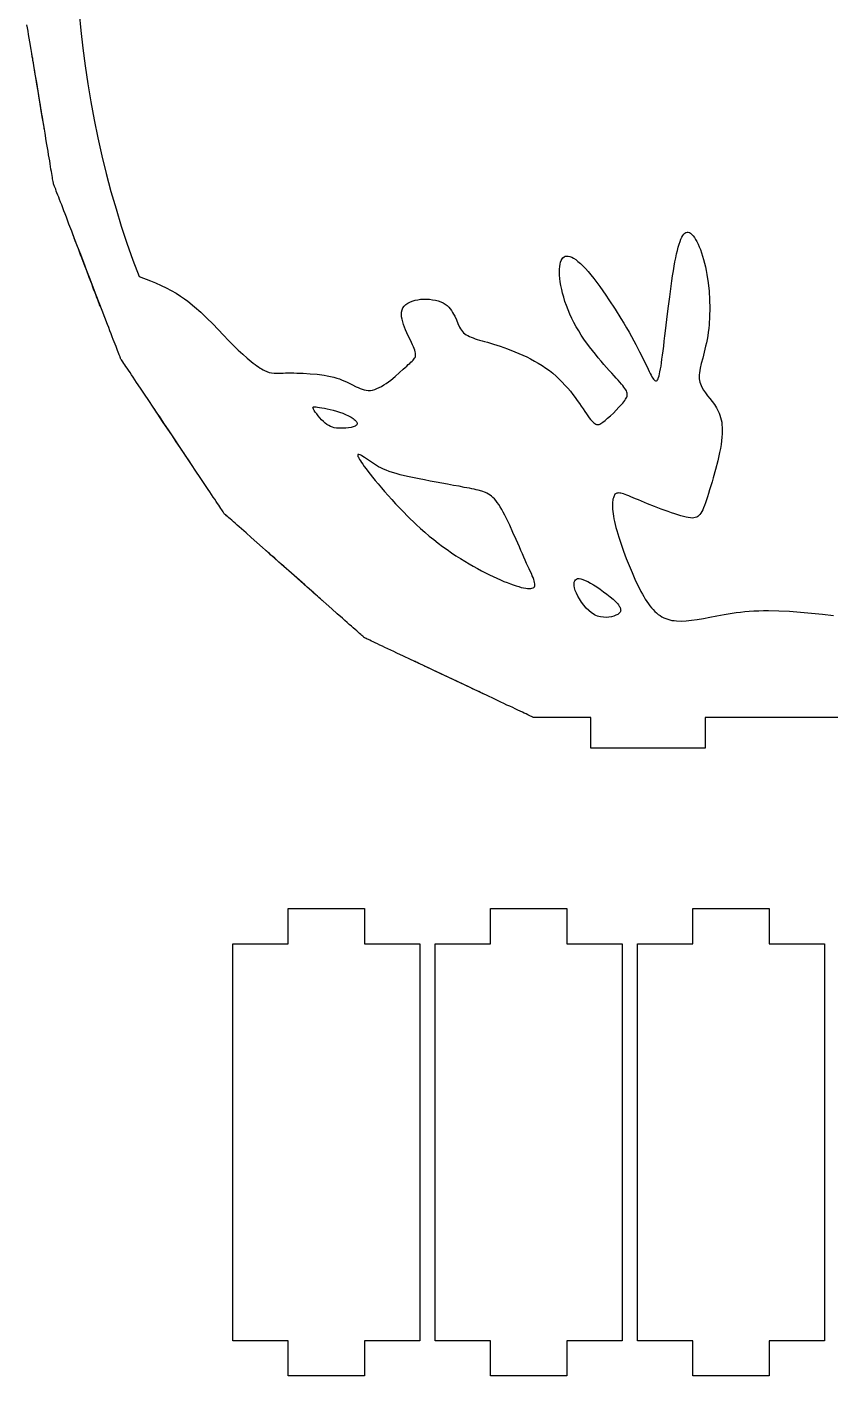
# Model space of a CAD drawing. Header units: millimetres. Extents: x -28 to 873, y 271 to 512.
# Drawn here: x 448.8 to 517.4, y 276 to 390.8 of the extents above; entities that cross this region are included whole.
import ezdxf

# ---------------------------------------------------------------- set-up
doc = ezdxf.new("R2010")
doc.units = ezdxf.units.MM
doc.header["$MEASUREMENT"] = 0
doc.layers.get('0').update_dxf_attribs({"linetype": 'CONTINUOUS', "true_color": 0xffffff})

msp = doc.modelspace()

# ---------------------------------------------------------------- linework, layer by layer
at = {"color": 7, "linetype": 'Continuous', "true_color": 0xffffff}
for points in [[(453.27, 392.02), (453.4, 390.54), (453.57, 389.04), (453.77, 387.53), (454, 386), (454.26, 384.47), (454.54, 382.94), (454.86, 381.4), (455.21, 379.87), (455.58, 378.35), (455.98, 376.84), (456.41, 375.34), (456.86, 373.87), (457.34, 372.42), (457.85, 370.99), (458.38, 369.6), (459.33, 369.23), (459.78, 369.04), (460.24, 368.83), (460.67, 368.62), (461.1, 368.4), (461.52, 368.16), (461.91, 367.91), (462.23, 367.7), (462.53, 367.48), (463.1, 367.02), (463.64, 366.55), (464.15, 366.05), (464.64, 365.56), (465.1, 365.07), (465.55, 364.6), (465.98, 364.15), (466.4, 363.72), (466.81, 363.33), (467.2, 362.97), (467.57, 362.64), (467.92, 362.36), (468.09, 362.22), (468.25, 362.1), (468.4, 361.99), (468.54, 361.89), (468.68, 361.8), (468.81, 361.72), (468.93, 361.65), (469.04, 361.59), (469.25, 361.5), (469.45, 361.43), (469.66, 361.39), (469.88, 361.37), (470.01, 361.37), (470.15, 361.37), (470.3, 361.37), (470.46, 361.37), (470.64, 361.37), (470.84, 361.38), (471.06, 361.38), (471.29, 361.38), (471.54, 361.38), (471.8, 361.37), (472.07, 361.37), (472.35, 361.36), (472.94, 361.32), (473.53, 361.27), (474.12, 361.19), (474.4, 361.14), (474.68, 361.09), (474.95, 361.02), (475.2, 360.95), (475.45, 360.87), (475.68, 360.78), (475.9, 360.69), (476.1, 360.59), (476.5, 360.39), (476.86, 360.21), (477.04, 360.13), (477.21, 360.06), (477.38, 360), (477.55, 359.95), (477.72, 359.92), (477.89, 359.9), (478.07, 359.9), (478.25, 359.93), (478.44, 359.98), (478.63, 360.05), (478.82, 360.13), (479.02, 360.24), (479.21, 360.36), (479.41, 360.49), (479.61, 360.63), (479.8, 360.78), (480.18, 361.09), (480.54, 361.41), (480.87, 361.71), (481.03, 361.85), (481.17, 361.97), (481.3, 362.09), (481.42, 362.2), (481.52, 362.29), (481.62, 362.38), (481.7, 362.47), (481.77, 362.55), (481.82, 362.63), (481.87, 362.71), (481.9, 362.79), (481.92, 362.88), (481.92, 362.98), (481.91, 363.08), (481.89, 363.19), (481.86, 363.31), (481.81, 363.45), (481.74, 363.6), (481.66, 363.77), (481.58, 363.96), (481.48, 364.16), (481.38, 364.37), (481.17, 364.81), (481.07, 365.04), (480.97, 365.27), (480.89, 365.5), (480.82, 365.73), (480.77, 365.95), (480.73, 366.17), (480.72, 366.38), (480.73, 366.57), (480.77, 366.76), (480.84, 366.93), (480.95, 367.08), (481.09, 367.21), (481.25, 367.32), (481.43, 367.42), (481.64, 367.5), (481.87, 367.57), (482.1, 367.62), (482.35, 367.65), (482.6, 367.66), (482.86, 367.66), (483.11, 367.65), (483.36, 367.62), (483.61, 367.57), (483.84, 367.51), (484.06, 367.43), (484.26, 367.34), (484.44, 367.23), (484.6, 367.11), (484.74, 366.98), (484.86, 366.84), (484.98, 366.7), (485.07, 366.54), (485.16, 366.38), (485.25, 366.22), (485.39, 365.9), (485.52, 365.58), (485.66, 365.29), (485.74, 365.15), (485.82, 365.03), (485.91, 364.92), (486.01, 364.81), (486.12, 364.72), (486.24, 364.64), (486.37, 364.56), (486.5, 364.49), (486.65, 364.43), (486.82, 364.36), (486.99, 364.3), (487.17, 364.24), (487.37, 364.18), (487.58, 364.12), (487.8, 364.06), (488.04, 363.99), (488.29, 363.91), (488.55, 363.83), (488.83, 363.75), (489.12, 363.65), (489.43, 363.55), (489.74, 363.43), (490.38, 363.18), (491.05, 362.9), (491.38, 362.74), (491.71, 362.57), (492.04, 362.39), (492.37, 362.21), (492.69, 362.01), (493, 361.8), (493.31, 361.58), (493.6, 361.35), (493.88, 361.11), (494.15, 360.86), (494.4, 360.61), (494.64, 360.35), (494.88, 360.08), (495.1, 359.82), (495.31, 359.56), (495.5, 359.29), (495.69, 359.04), (495.87, 358.79), (496.03, 358.56), (496.19, 358.33), (496.33, 358.11), (496.47, 357.91), (496.59, 357.73), (496.71, 357.57), (496.82, 357.43), (496.92, 357.31), (497.01, 357.21), (497.1, 357.13), (497.18, 357.07), (497.26, 357.03), (497.33, 357), (497.41, 356.99), (497.48, 356.99), (497.55, 357), (497.62, 357.03), (497.7, 357.07), (497.78, 357.13), (497.87, 357.19), (498.06, 357.34), (498.27, 357.53), (498.51, 357.74), (498.76, 357.97), (499.01, 358.21), (499.24, 358.46), (499.46, 358.7), (499.56, 358.81), (499.65, 358.93), (499.73, 359.03), (499.8, 359.14), (499.86, 359.23), (499.9, 359.32), (499.93, 359.41), (499.95, 359.5), (499.95, 359.58), (499.94, 359.67), (499.91, 359.76), (499.87, 359.85), (499.82, 359.95), (499.75, 360.06), (499.66, 360.17), (499.56, 360.3), (499.45, 360.44), (499.31, 360.59), (499.16, 360.76), (499, 360.94), (498.82, 361.14), (498.62, 361.36), (498.41, 361.59), (498.19, 361.84), (497.95, 362.1), (497.72, 362.38), (497.48, 362.67), (497.23, 362.97), (496.98, 363.28), (496.74, 363.6), (496.26, 364.27), (496.03, 364.61), (495.81, 364.96), (495.6, 365.32), (495.4, 365.67), (495.22, 366.03), (495.05, 366.4), (494.9, 366.76), (494.76, 367.12), (494.64, 367.47), (494.53, 367.82), (494.44, 368.17), (494.36, 368.5), (494.29, 368.82), (494.24, 369.13), (494.2, 369.43), (494.18, 369.71), (494.17, 369.97), (494.17, 370.21), (494.19, 370.44), (494.22, 370.64), (494.26, 370.81), (494.32, 370.96), (494.39, 371.09), (494.47, 371.19), (494.56, 371.26), (494.67, 371.31), (494.79, 371.33), (494.92, 371.32), (495.06, 371.29), (495.22, 371.23), (495.38, 371.14), (495.56, 371.03), (495.75, 370.88), (495.95, 370.71), (496.16, 370.51), (496.38, 370.28), (496.61, 370.02), (496.85, 369.73), (497.1, 369.42), (497.35, 369.09), (497.61, 368.74), (497.87, 368.37), (498.13, 367.99), (498.39, 367.61), (498.91, 366.81), (499.41, 366.01), (499.65, 365.61), (499.88, 365.22), (500.1, 364.85), (500.31, 364.48), (500.5, 364.13), (500.68, 363.79), (500.85, 363.47), (501, 363.17), (501.15, 362.88), (501.28, 362.6), (501.41, 362.35), (501.52, 362.11), (501.63, 361.89), (501.73, 361.69), (501.82, 361.51), (501.9, 361.34), (501.98, 361.19), (502.05, 361.06), (502.12, 360.95), (502.18, 360.86), (502.24, 360.79), (502.29, 360.74), (502.35, 360.71), (502.39, 360.7), (502.44, 360.71), (502.49, 360.74), (502.53, 360.81), (502.57, 360.89), (502.61, 361), (502.65, 361.14), (502.69, 361.3), (502.73, 361.49), (502.77, 361.72), (502.82, 361.97), (502.86, 362.25), (502.9, 362.56), (502.95, 362.9), (503, 363.27), (503.05, 363.67), (503.1, 364.09), (503.15, 364.53), (503.2, 364.98), (503.26, 365.45), (503.32, 365.92), (503.44, 366.88), (503.56, 367.85), (503.62, 368.32), (503.68, 368.78), (503.75, 369.23), (503.81, 369.66), (503.88, 370.07), (503.94, 370.46), (504.01, 370.83), (504.08, 371.18), (504.14, 371.51), (504.22, 371.81), (504.29, 372.08), (504.36, 372.34), (504.44, 372.56), (504.51, 372.76), (504.59, 372.94), (504.68, 373.08), (504.76, 373.2), (504.85, 373.29), (504.94, 373.34), (505.04, 373.37), (505.14, 373.37), (505.24, 373.33), (505.34, 373.27), (505.45, 373.18), (505.55, 373.06), (505.66, 372.92), (505.77, 372.75), (505.87, 372.56), (505.98, 372.35), (506.08, 372.12), (506.18, 371.88), (506.27, 371.61), (506.36, 371.33), (506.45, 371.04), (506.53, 370.73), (506.6, 370.42), (506.67, 370.09), (506.73, 369.75), (506.83, 369.06), (506.91, 368.34), (506.95, 367.62), (506.97, 366.9), (506.96, 366.19), (506.91, 365.5), (506.88, 365.17), (506.84, 364.85), (506.8, 364.54), (506.74, 364.23), (506.69, 363.94), (506.62, 363.67), (506.56, 363.4), (506.5, 363.14), (506.43, 362.89), (506.37, 362.65), (506.25, 362.2), (506.16, 361.78), (506.12, 361.59), (506.09, 361.4), (506.08, 361.22), (506.07, 361.05), (506.08, 360.89), (506.1, 360.74), (506.14, 360.59), (506.18, 360.45), (506.29, 360.18), (506.44, 359.92), (506.6, 359.68), (506.79, 359.44), (506.98, 359.2), (507.18, 358.95), (507.37, 358.69), (507.55, 358.42), (507.7, 358.12), (507.78, 357.95), (507.84, 357.78), (507.9, 357.59), (507.95, 357.4), (507.99, 357.19), (508.01, 356.97), (508.03, 356.73), (508.04, 356.48), (508.03, 356.21), (508.01, 355.92), (507.98, 355.61), (507.94, 355.29), (507.88, 354.95), (507.81, 354.61), (507.65, 353.89), (507.47, 353.17), (507.27, 352.45), (507.17, 352.1), (507.07, 351.77), (506.96, 351.44), (506.87, 351.13), (506.77, 350.84), (506.68, 350.58), (506.6, 350.33), (506.52, 350.11), (506.45, 349.91), (506.37, 349.74), (506.3, 349.58), (506.22, 349.45), (506.14, 349.33), (506.05, 349.24), (505.96, 349.16), (505.86, 349.11), (505.74, 349.07), (505.61, 349.04), (505.47, 349.03), (505.32, 349.04), (505.14, 349.07), (504.95, 349.11), (504.73, 349.16), (504.5, 349.22), (504.25, 349.3), (503.99, 349.38), (503.71, 349.48), (503.43, 349.58), (502.84, 349.79), (502.26, 350.02), (501.68, 350.25), (501.41, 350.36), (501.15, 350.47), (500.9, 350.57), (500.66, 350.67), (500.45, 350.76), (500.25, 350.84), (500.07, 350.91), (499.91, 350.97), (499.76, 351.03), (499.63, 351.08), (499.5, 351.11), (499.39, 351.14), (499.3, 351.16), (499.21, 351.17), (499.13, 351.16), (499.06, 351.15), (499, 351.13), (498.95, 351.09), (498.9, 351.05), (498.86, 350.99), (498.82, 350.92), (498.79, 350.84), (498.76, 350.75), (498.73, 350.65), (498.71, 350.53), (498.7, 350.41), (498.69, 350.27), (498.69, 350.12), (498.69, 349.96), (498.7, 349.78), (498.72, 349.6), (498.74, 349.4), (498.78, 349.19), (498.81, 348.97), (498.86, 348.73), (498.92, 348.49), (498.98, 348.23), (499.06, 347.96), (499.23, 347.4), (499.42, 346.81), (499.63, 346.2), (499.86, 345.59), (500.11, 344.98), (500.35, 344.39), (500.6, 343.82), (500.86, 343.29), (500.98, 343.03), (501.1, 342.79), (501.23, 342.56), (501.36, 342.34), (501.48, 342.12), (501.61, 341.92), (501.75, 341.73), (501.88, 341.55), (502.01, 341.38), (502.15, 341.23), (502.29, 341.08), (502.44, 340.95), (502.59, 340.83), (502.74, 340.72), (502.9, 340.62), (503.06, 340.54), (503.22, 340.47), (503.4, 340.41), (503.57, 340.36), (503.75, 340.32), (503.94, 340.3), (504.13, 340.28), (504.54, 340.26), (504.97, 340.28), (505.42, 340.33), (505.91, 340.4), (506.44, 340.49), (506.99, 340.6), (507.58, 340.71), (507.89, 340.77), (508.21, 340.82), (508.54, 340.88), (508.88, 340.93), (509.23, 340.98), (509.59, 341.02), (509.96, 341.06), (510.34, 341.1), (510.73, 341.12), (511.14, 341.14), (511.55, 341.15), (511.98, 341.16), (512.86, 341.14), (513.77, 341.1), (514.7, 341.03), (515.64, 340.94), (516.58, 340.84), (517.52, 340.73)], [(517.87, 332.05), (517.17, 332.05), (516.82, 332.05), (516.48, 332.05), (516.16, 332.05), (515.85, 332.05), (515.55, 332.05), (515.28, 332.05), (515.03, 332.05), (514.8, 332.05), (514.6, 332.05), (514.43, 332.05), (514.29, 332.05), (514.19, 332.05), (514.15, 332.05), (514.12, 332.05), (514.11, 332.05), (514.1, 332.05), (514.1, 332.05), (514.08, 332.05), (514.06, 332.05), (514.02, 332.05), (513.92, 332.05), (513.78, 332.05), (513.61, 332.05), (513.41, 332.05), (513.18, 332.05), (512.93, 332.05), (512.65, 332.05), (512.36, 332.05), (512.05, 332.05), (511.72, 332.05), (511.39, 332.05), (511.04, 332.05), (510.34, 332.05), (509.64, 332.05), (509.29, 332.05), (508.96, 332.05), (508.63, 332.05), (508.32, 332.05), (508.03, 332.05), (507.75, 332.05), (507.5, 332.05), (507.27, 332.05), (507.07, 332.05), (506.9, 332.05), (506.76, 332.05), (506.66, 332.05), (506.63, 332.05), (506.6, 332.05), (506.58, 332.05), (506.58, 332.05), (506.58, 332.04), (506.58, 332.02), (506.58, 331.99), (506.58, 331.94), (506.58, 331.88), (506.58, 331.81), (506.58, 331.65), (506.58, 331.45), (506.58, 331.23), (506.58, 331), (506.58, 330.75), (506.58, 330.51), (506.58, 330.28), (506.58, 330.06), (506.58, 329.86), (506.58, 329.69), (506.58, 329.62), (506.58, 329.57), (506.58, 329.52), (506.58, 329.48), (506.58, 329.46), (506.58, 329.45), (506.57, 329.45), (506.55, 329.45), (506.52, 329.45), (506.47, 329.45), (506.41, 329.45), (506.34, 329.45), (506.25, 329.45), (506.16, 329.45), (506.05, 329.45), (505.94, 329.45), (505.81, 329.45), (505.68, 329.45), (505.38, 329.45), (505.05, 329.45), (504.7, 329.45), (504.31, 329.45), (503.91, 329.45), (503.49, 329.45), (503.06, 329.45), (502.61, 329.45), (501.7, 329.45), (500.79, 329.45), (500.35, 329.45), (499.91, 329.45), (499.49, 329.45), (499.09, 329.45), (498.71, 329.45), (498.35, 329.45), (498.02, 329.45), (497.73, 329.45), (497.59, 329.45), (497.47, 329.45), (497.35, 329.45), (497.25, 329.45), (497.15, 329.45), (497.07, 329.45), (497, 329.45), (496.94, 329.45), (496.89, 329.45), (496.85, 329.45), (496.83, 329.45), (496.83, 329.45), (496.83, 329.46), (496.83, 329.48), (496.83, 329.52), (496.83, 329.57), (496.83, 329.62), (496.83, 329.69), (496.83, 329.86), (496.83, 330.06), (496.83, 330.28), (496.83, 330.51), (496.83, 330.75), (496.83, 331), (496.83, 331.23), (496.83, 331.45), (496.83, 331.65), (496.83, 331.81), (496.83, 331.88), (496.83, 331.94), (496.83, 331.99), (496.83, 332.02), (496.83, 332.04), (496.83, 332.05), (496.81, 332.05), (496.77, 332.05), (496.71, 332.05), (496.62, 332.05), (496.51, 332.05), (496.38, 332.05), (496.23, 332.05), (496.06, 332.05), (495.89, 332.05), (495.7, 332.05), (495.49, 332.05), (495.28, 332.05), (494.84, 332.05), (494.39, 332.05), (493.93, 332.05), (493.49, 332.05), (493.28, 332.05), (493.08, 332.05), (492.89, 332.05), (492.71, 332.05), (492.55, 332.05), (492.4, 332.05), (492.27, 332.05), (492.16, 332.05), (492.07, 332.05), (492.01, 332.05), (491.97, 332.05), (491.95, 332.05), (491.94, 332.06), (491.91, 332.07), (491.86, 332.1), (491.79, 332.13), (491.7, 332.17), (491.6, 332.22), (491.47, 332.28), (491.33, 332.35), (491.18, 332.42), (491.01, 332.5), (490.82, 332.59), (490.62, 332.68), (490.41, 332.78), (490.19, 332.89), (489.95, 333), (489.7, 333.11), (489.44, 333.24), (489.17, 333.36), (488.61, 333.63), (488.02, 333.91), (487.4, 334.2), (486.75, 334.51), (486.09, 334.82), (485.42, 335.13), (484.75, 335.45), (484.08, 335.77), (483.41, 336.08), (482.75, 336.39), (482.1, 336.7), (481.48, 336.99), (480.89, 337.27), (480.32, 337.54), (480.06, 337.66), (479.8, 337.78), (479.55, 337.9), (479.31, 338.01), (479.09, 338.12), (478.88, 338.22), (478.68, 338.31), (478.49, 338.4), (478.32, 338.48), (478.17, 338.55), (478.03, 338.62), (477.9, 338.68), (477.79, 338.73), (477.71, 338.77), (477.64, 338.8), (477.59, 338.82), (477.55, 338.84), (477.54, 338.84), (477.54, 338.86), (477.52, 338.88), (477.47, 338.92), (477.42, 338.97), (477.34, 339.03), (477.26, 339.11), (477.15, 339.2), (477.04, 339.3), (476.91, 339.42), (476.77, 339.54), (476.61, 339.68), (476.45, 339.82), (476.27, 339.98), (476.09, 340.14), (475.89, 340.32), (475.69, 340.5), (475.25, 340.88), (474.78, 341.3), (474.29, 341.73), (473.78, 342.19), (473.24, 342.66), (472.7, 343.14), (471.59, 344.13), (470.48, 345.11), (469.93, 345.59), (469.4, 346.07), (468.88, 346.52), (468.39, 346.96), (467.92, 347.37), (467.49, 347.76), (467.28, 347.94), (467.09, 348.11), (466.9, 348.28), (466.73, 348.43), (466.56, 348.58), (466.41, 348.71), (466.27, 348.84), (466.14, 348.95), (466.02, 349.05), (465.92, 349.14), (465.83, 349.22), (465.76, 349.29), (465.7, 349.34), (465.66, 349.37), (465.63, 349.4), (465.62, 349.4), (465.62, 349.41), (465.6, 349.44), (465.57, 349.49), (465.53, 349.55), (465.47, 349.63), (465.41, 349.73), (465.33, 349.85), (465.25, 349.97), (465.15, 350.12), (465.05, 350.27), (464.93, 350.44), (464.81, 350.63), (464.68, 350.82), (464.54, 351.03), (464.4, 351.25), (464.25, 351.47), (463.92, 351.96), (463.58, 352.48), (463.21, 353.02), (462.83, 353.6), (462.43, 354.19), (462.03, 354.79), (461.21, 356.03), (460.38, 357.26), (459.98, 357.87), (459.58, 358.46), (459.2, 359.03), (458.83, 359.57), (458.49, 360.09), (458.16, 360.58), (458.01, 360.8), (457.86, 361.02), (457.73, 361.23), (457.6, 361.42), (457.47, 361.61), (457.36, 361.78), (457.25, 361.93), (457.16, 362.07), (457.07, 362.2), (457, 362.32), (456.93, 362.41), (456.88, 362.49), (456.83, 362.56), (456.8, 362.6), (456.78, 362.63), (456.78, 362.64), (456.78, 362.66), (456.77, 362.69), (456.75, 362.74), (456.72, 362.82), (456.68, 362.91), (456.64, 363.02), (456.59, 363.14), (456.54, 363.29), (456.48, 363.45), (456.41, 363.62), (456.34, 363.82), (456.26, 364.02), (456.17, 364.24), (456.08, 364.47), (455.99, 364.72), (455.89, 364.97), (455.79, 365.24), (455.68, 365.51), (455.46, 366.1), (455.22, 366.71), (454.98, 367.35), (454.72, 368.01), (454.46, 368.69), (454.2, 369.38), (453.93, 370.08), (453.66, 370.78), (453.4, 371.47), (453.14, 372.15), (452.88, 372.81), (452.64, 373.45), (452.4, 374.06), (452.18, 374.64), (452.07, 374.92), (451.97, 375.19), (451.87, 375.44), (451.78, 375.69), (451.69, 375.92), (451.6, 376.14), (451.53, 376.34), (451.45, 376.53), (451.38, 376.71), (451.32, 376.87), (451.27, 377.02), (451.22, 377.14), (451.18, 377.25), (451.14, 377.34), (451.11, 377.41), (451.09, 377.47), (451.08, 377.5), (451.08, 377.51), (451.07, 377.52), (451.07, 377.56), (451.06, 377.61), (451.05, 377.69), (451.03, 377.78), (451.01, 377.9), (450.99, 378.03), (450.96, 378.19), (450.94, 378.36), (450.9, 378.54), (450.87, 378.74), (450.84, 378.96), (450.8, 379.19), (450.76, 379.44), (450.71, 379.69), (450.67, 379.96), (450.62, 380.25), (450.57, 380.54), (450.52, 380.84), (450.47, 381.15), (450.36, 381.8), (450.25, 382.48), (450.13, 383.18), (450.01, 383.9), (449.89, 384.63), (449.77, 385.36), (449.65, 386.1), (449.52, 386.83), (449.4, 387.55), (449.29, 388.25), (449.18, 388.92), (449.07, 389.57), (449.02, 389.89), (448.96, 390.19), (448.92, 390.48), (448.87, 390.76), (448.82, 391.03)], [(450.3, 382.16), (450.3, 382.18), (450.29, 382.23), (450.28, 382.32), (450.26, 382.44), (450.23, 382.58), (450.2, 382.75), (450.17, 382.95), (450.14, 383.16), (450.1, 383.4), (450.06, 383.65), (450.01, 383.91), (449.97, 384.19), (449.87, 384.77), (449.77, 385.37), (449.67, 385.96), (449.57, 386.54), (449.53, 386.82), (449.48, 387.09), (449.44, 387.34), (449.4, 387.57), (449.37, 387.79), (449.33, 387.98), (449.31, 388.15), (449.28, 388.3), (449.26, 388.41), (449.25, 388.5), (449.24, 388.55), (449.24, 388.57)], [(455.07, 367.03), (455.06, 367.05), (455.04, 367.1), (455.01, 367.18), (454.97, 367.3), (454.92, 367.43), (454.86, 367.6), (454.78, 367.78), (454.71, 367.98), (454.62, 368.21), (454.53, 368.44), (454.44, 368.69), (454.34, 368.96), (454.13, 369.5), (453.91, 370.07), (453.7, 370.64), (453.49, 371.19), (453.39, 371.45), (453.29, 371.7), (453.2, 371.94), (453.12, 372.16), (453.04, 372.36), (452.97, 372.55), (452.91, 372.71), (452.85, 372.85), (452.81, 372.96), (452.78, 373.04), (452.76, 373.09), (452.76, 373.11)], [(463.01, 353.32), (463, 353.34), (462.97, 353.38), (462.92, 353.46), (462.85, 353.56), (462.77, 353.68), (462.68, 353.82), (462.57, 353.99), (462.45, 354.17), (462.31, 354.37), (462.17, 354.58), (462.02, 354.8), (461.87, 355.03), (461.54, 355.52), (461.21, 356.03), (460.87, 356.53), (460.54, 357.02), (460.39, 357.25), (460.24, 357.48), (460.1, 357.69), (459.96, 357.88), (459.84, 358.07), (459.73, 358.23), (459.64, 358.37), (459.55, 358.5), (459.49, 358.6), (459.44, 358.67), (459.41, 358.71), (459.4, 358.73)], [(473.74, 358.44), (473.93, 358.41), (474.15, 358.37), (474.39, 358.32), (474.64, 358.27), (474.9, 358.21), (475.17, 358.14), (475.44, 358.05), (475.71, 357.96), (475.96, 357.85), (476.2, 357.74), (476.42, 357.61), (476.61, 357.49), (476.69, 357.42), (476.76, 357.36), (476.82, 357.3), (476.87, 357.24), (476.91, 357.18), (476.93, 357.13), (476.94, 357.08), (476.93, 357.03), (476.91, 356.98), (476.88, 356.94), (476.83, 356.9), (476.76, 356.86), (476.69, 356.83), (476.61, 356.8), (476.42, 356.75), (476.22, 356.71), (475.99, 356.68), (475.77, 356.67), (475.55, 356.67), (475.35, 356.67), (475.17, 356.69), (474.99, 356.72), (474.83, 356.76), (474.67, 356.82), (474.52, 356.9), (474.37, 357), (474.22, 357.11), (474.07, 357.25), (473.91, 357.4), (473.76, 357.57), (473.62, 357.73), (473.5, 357.9), (473.38, 358.05), (473.29, 358.19), (473.23, 358.3), (473.19, 358.39), (473.18, 358.45), (473.2, 358.49), (473.25, 358.51), (473.33, 358.51), (473.44, 358.5), (473.57, 358.47), (473.74, 358.44), (473.74, 358.44), (473.74, 358.44)], [(477.86, 353.01), (478.05, 352.77), (478.26, 352.51), (478.49, 352.22), (478.74, 351.93), (479.01, 351.61), (479.28, 351.28), (479.58, 350.95), (479.89, 350.61), (480.21, 350.25), (480.54, 349.9), (480.88, 349.55), (481.23, 349.19), (481.96, 348.49), (482.33, 348.15), (482.7, 347.82), (483.08, 347.5), (483.46, 347.2), (483.84, 346.9), (484.22, 346.61), (484.6, 346.34), (484.98, 346.08), (485.36, 345.82), (485.73, 345.58), (486.1, 345.35), (486.47, 345.13), (486.83, 344.92), (487.19, 344.73), (487.54, 344.54), (487.88, 344.36), (488.21, 344.2), (488.53, 344.04), (488.85, 343.9), (489.15, 343.76), (489.44, 343.64), (489.72, 343.53), (489.99, 343.42), (490.24, 343.33), (490.48, 343.25), (490.71, 343.19), (490.92, 343.13), (491.12, 343.09), (491.3, 343.05), (491.46, 343.03), (491.6, 343.03), (491.73, 343.03), (491.83, 343.05), (491.92, 343.08), (491.99, 343.13), (492.04, 343.18), (492.07, 343.25), (492.08, 343.33), (492.08, 343.43), (492.06, 343.54), (492.03, 343.67), (491.98, 343.8), (491.92, 343.96), (491.86, 344.12), (491.78, 344.3), (491.69, 344.5), (491.59, 344.71), (491.49, 344.93), (491.37, 345.17), (491.26, 345.43), (491.14, 345.7), (491.01, 345.98), (490.89, 346.27), (490.76, 346.57), (490.49, 347.19), (490.21, 347.81), (489.94, 348.42), (489.8, 348.72), (489.66, 349), (489.53, 349.27), (489.39, 349.53), (489.26, 349.77), (489.13, 349.98), (489, 350.18), (488.88, 350.36), (488.76, 350.52), (488.63, 350.66), (488.51, 350.78), (488.39, 350.89), (488.26, 350.98), (488.13, 351.07), (488, 351.14), (487.86, 351.2), (487.57, 351.31), (487.25, 351.4), (487.08, 351.44), (486.9, 351.48), (486.71, 351.52), (486.5, 351.56), (486.07, 351.64), (485.62, 351.73), (485.14, 351.81), (484.65, 351.9), (484.15, 352), (483.66, 352.09), (483.17, 352.18), (482.69, 352.27), (482.23, 352.36), (481.79, 352.45), (481.38, 352.54), (480.98, 352.63), (480.61, 352.72), (480.27, 352.82), (479.95, 352.91), (479.67, 353), (479.42, 353.1), (479.18, 353.2), (478.97, 353.3), (478.77, 353.4), (478.59, 353.5), (478.24, 353.73), (477.9, 353.96), (477.74, 354.08), (477.58, 354.18), (477.44, 354.28), (477.31, 354.35), (477.2, 354.41), (477.1, 354.44), (477.04, 354.45), (477.01, 354.44), (477, 354.42), (476.99, 354.38), (477, 354.34), (477.01, 354.28), (477.05, 354.21), (477.09, 354.13), (477.15, 354.02), (477.22, 353.9), (477.31, 353.76), (477.42, 353.61), (477.55, 353.43), (477.7, 353.23), (477.86, 353.01), (477.86, 353.01), (477.86, 353.01)], [(474.02, 341.97), (474.01, 341.99), (473.97, 342.02), (473.9, 342.08), (473.81, 342.16), (473.7, 342.25), (473.57, 342.37), (473.43, 342.5), (473.26, 342.64), (473.08, 342.8), (472.89, 342.97), (472.69, 343.15), (472.48, 343.34), (472.04, 343.73), (471.59, 344.13), (471.13, 344.53), (470.7, 344.92), (470.48, 345.1), (470.28, 345.28), (470.09, 345.45), (469.92, 345.61), (469.75, 345.75), (469.6, 345.88), (469.47, 346), (469.36, 346.1), (469.27, 346.17), (469.21, 346.23), (469.17, 346.27), (469.15, 346.28)], [(497.07, 343.34), (497.35, 343.16), (497.64, 342.97), (497.93, 342.76), (498.22, 342.54), (498.5, 342.33), (498.75, 342.11), (498.86, 342.01), (498.97, 341.91), (499.06, 341.81), (499.14, 341.72), (499.21, 341.63), (499.27, 341.54), (499.31, 341.46), (499.35, 341.39), (499.37, 341.32), (499.38, 341.25), (499.39, 341.19), (499.38, 341.13), (499.36, 341.07), (499.33, 341.02), (499.25, 340.92), (499.13, 340.83), (498.98, 340.76), (498.81, 340.69), (498.61, 340.63), (498.39, 340.59), (498.15, 340.57), (497.91, 340.58), (497.66, 340.62), (497.53, 340.65), (497.4, 340.69), (497.28, 340.74), (497.15, 340.8), (497.03, 340.88), (496.9, 340.96), (496.67, 341.15), (496.45, 341.37), (496.24, 341.62), (496.05, 341.87), (495.88, 342.14), (495.73, 342.39), (495.61, 342.64), (495.52, 342.87), (495.46, 343.08), (495.42, 343.27), (495.41, 343.43), (495.43, 343.57), (495.47, 343.69), (495.53, 343.78), (495.61, 343.84), (495.72, 343.87), (495.85, 343.87), (496, 343.85), (496.17, 343.8), (496.36, 343.72), (496.58, 343.62), (496.81, 343.49), (497.07, 343.34), (497.07, 343.34), (497.07, 343.34)], [(487.69, 334.06), (487.67, 334.07), (487.62, 334.09), (487.55, 334.13), (487.44, 334.18), (487.31, 334.25), (487.15, 334.32), (486.97, 334.4), (486.77, 334.5), (486.56, 334.6), (486.33, 334.71), (486.08, 334.82), (485.83, 334.94), (485.3, 335.19), (484.75, 335.45), (484.2, 335.71), (483.67, 335.96), (483.42, 336.08), (483.18, 336.19), (482.95, 336.3), (482.73, 336.4), (482.53, 336.5), (482.35, 336.58), (482.2, 336.66), (482.06, 336.72), (481.96, 336.77), (481.88, 336.81), (481.83, 336.83), (481.81, 336.84)], [(471.07, 312.79), (471.07, 312.8), (471.07, 312.82), (471.07, 312.85), (471.07, 312.9), (471.07, 312.96), (471.07, 313.03), (471.07, 313.19), (471.07, 313.39), (471.07, 313.61), (471.07, 313.84), (471.07, 314.49), (471.07, 314.73), (471.07, 314.96), (471.07, 315.18), (471.07, 315.38), (471.07, 315.55), (471.07, 315.62), (471.07, 315.67), (471.07, 315.72), (471.07, 315.76), (471.07, 315.78), (471.07, 315.79), (471.09, 315.79), (471.14, 315.79), (471.23, 315.79), (471.35, 315.79), (471.5, 315.79), (471.67, 315.79), (471.87, 315.79), (472.09, 315.79), (472.32, 315.79), (472.58, 315.79), (472.85, 315.79), (473.13, 315.79), (473.72, 315.79), (474.32, 315.79), (474.93, 315.79), (475.51, 315.79), (475.8, 315.79), (476.06, 315.79), (476.32, 315.79), (476.56, 315.79), (476.78, 315.79), (476.97, 315.79), (477.15, 315.79), (477.29, 315.79), (477.41, 315.79), (477.5, 315.79), (477.55, 315.79), (477.57, 315.79), (477.57, 315.78), (477.57, 315.76), (477.57, 315.72), (477.57, 315.67), (477.57, 315.62), (477.57, 315.55), (477.57, 315.38), (477.57, 315.18), (477.57, 314.96), (477.57, 314.73), (477.57, 314.49), (477.57, 313.84), (477.57, 313.61), (477.57, 313.39), (477.57, 313.19), (477.57, 313.03), (477.57, 312.96), (477.57, 312.9), (477.57, 312.85), (477.57, 312.82), (477.57, 312.8), (477.57, 312.79), (477.58, 312.79), (477.63, 312.79), (477.69, 312.79), (477.77, 312.79), (477.88, 312.79), (478.01, 312.79), (478.15, 312.79), (478.31, 312.79), (478.48, 312.79), (478.67, 312.79), (478.86, 312.79), (479.06, 312.79), (479.49, 312.79), (479.93, 312.79), (480.37, 312.79), (480.79, 312.79), (481, 312.79), (481.19, 312.79), (481.38, 312.79), (481.55, 312.79), (481.71, 312.79), (481.85, 312.79), (481.98, 312.79), (482.08, 312.79), (482.17, 312.79), (482.23, 312.79), (482.27, 312.79), (482.28, 312.79), (482.28, 312.76), (482.28, 312.69), (482.28, 312.57), (482.28, 312.41), (482.28, 312.2), (482.28, 311.95), (482.28, 311.66), (482.28, 311.33), (482.28, 310.97), (482.28, 310.57), (482.28, 310.13), (482.28, 309.67), (482.28, 309.17), (482.28, 308.64), (482.28, 308.09), (482.28, 307.51), (482.28, 306.27), (482.28, 304.95), (482.28, 303.55), (482.28, 302.09), (482.28, 300.58), (482.28, 299.04), (482.28, 295.89), (482.28, 292.73), (482.28, 291.19), (482.28, 289.68), (482.28, 288.22), (482.28, 286.83), (482.28, 285.5), (482.28, 284.27), (482.28, 283.69), (482.28, 283.13), (482.28, 282.6), (482.28, 282.11), (482.28, 281.64), (482.28, 281.21), (482.28, 280.8), (482.28, 280.44), (482.28, 280.11), (482.28, 279.82), (482.28, 279.57), (482.28, 279.37), (482.28, 279.2), (482.28, 279.08), (482.28, 279.01), (482.28, 278.99), (482.27, 278.99), (482.23, 278.99), (482.17, 278.99), (482.08, 278.99), (481.98, 278.99), (481.85, 278.99), (481.71, 278.99), (481.55, 278.99), (481.38, 278.99), (481.19, 278.99), (481, 278.99), (480.79, 278.99), (480.37, 278.99), (479.93, 278.99), (479.49, 278.99), (479.06, 278.99), (478.86, 278.99), (478.67, 278.99), (478.48, 278.99), (478.31, 278.99), (478.15, 278.99), (478.01, 278.99), (477.88, 278.99), (477.77, 278.99), (477.69, 278.99), (477.63, 278.99), (477.58, 278.99), (477.57, 278.99), (477.57, 278.98), (477.57, 278.96), (477.57, 278.92), (477.57, 278.87), (477.57, 278.82), (477.57, 278.75), (477.57, 278.58), (477.57, 278.38), (477.57, 278.16), (477.57, 277.93), (477.57, 277.69), (477.57, 277.04), (477.57, 276.81), (477.57, 276.59), (477.57, 276.39), (477.57, 276.23), (477.57, 276.16), (477.57, 276.1), (477.57, 276.05), (477.57, 276.02), (477.57, 276), (477.57, 275.99), (477.55, 275.99), (477.5, 275.99), (477.41, 275.99), (477.29, 275.99), (477.15, 275.99), (476.97, 275.99), (476.78, 275.99), (476.56, 275.99), (476.32, 275.99), (476.06, 275.99), (475.8, 275.99), (475.51, 275.99), (474.93, 275.99), (474.32, 275.99), (473.72, 275.99), (473.13, 275.99), (472.85, 275.99), (472.58, 275.99), (472.32, 275.99), (472.09, 275.99), (471.87, 275.99), (471.67, 275.99), (471.5, 275.99), (471.35, 275.99), (471.23, 275.99), (471.14, 275.99), (471.09, 275.99), (471.07, 275.99), (471.07, 276), (471.07, 276.02), (471.07, 276.05), (471.07, 276.1), (471.07, 276.16), (471.07, 276.23), (471.07, 276.39), (471.07, 276.59), (471.07, 276.81), (471.07, 277.04), (471.07, 277.69), (471.07, 277.93), (471.07, 278.16), (471.07, 278.38), (471.07, 278.58), (471.07, 278.75), (471.07, 278.82), (471.07, 278.87), (471.07, 278.92), (471.07, 278.96), (471.07, 278.98), (471.07, 278.99), (471.06, 278.99), (471.02, 278.99), (470.95, 278.99), (470.87, 278.99), (470.76, 278.99), (470.64, 278.99), (470.49, 278.99), (470.34, 278.99), (470.16, 278.99), (469.98, 278.99), (469.78, 278.99), (469.58, 278.99), (469.15, 278.99), (468.72, 278.99), (468.28, 278.99), (467.85, 278.99), (467.65, 278.99), (467.45, 278.99), (467.27, 278.99), (467.1, 278.99), (466.94, 278.99), (466.79, 278.99), (466.67, 278.99), (466.56, 278.99), (466.48, 278.99), (466.41, 278.99), (466.37, 278.99), (466.36, 278.99), (466.36, 279.01), (466.36, 279.08), (466.36, 279.2), (466.36, 279.37), (466.36, 279.57), (466.36, 279.82), (466.36, 280.11), (466.36, 280.44), (466.36, 280.8), (466.36, 281.21), (466.36, 281.64), (466.36, 282.11), (466.36, 282.6), (466.36, 283.13), (466.36, 283.69), (466.36, 284.27), (466.36, 285.5), (466.36, 286.83), (466.36, 288.22), (466.36, 289.68), (466.36, 291.19), (466.36, 292.73), (466.36, 295.89), (466.36, 299.04), (466.36, 300.58), (466.36, 302.09), (466.36, 303.55), (466.36, 304.95), (466.36, 306.27), (466.36, 307.51), (466.36, 308.09), (466.36, 308.64), (466.36, 309.17), (466.36, 309.67), (466.36, 310.13), (466.36, 310.57), (466.36, 310.97), (466.36, 311.33), (466.36, 311.66), (466.36, 311.95), (466.36, 312.2), (466.36, 312.41), (466.36, 312.57), (466.36, 312.69), (466.36, 312.76), (466.36, 312.79), (466.37, 312.79), (466.41, 312.79), (466.48, 312.79), (466.56, 312.79), (466.67, 312.79), (466.79, 312.79), (466.94, 312.79), (467.1, 312.79), (467.27, 312.79), (467.45, 312.79), (467.65, 312.79), (467.85, 312.79), (468.28, 312.79), (468.72, 312.79), (469.15, 312.79), (469.58, 312.79), (469.78, 312.79), (469.98, 312.79), (470.16, 312.79), (470.34, 312.79), (470.49, 312.79), (470.64, 312.79), (470.76, 312.79), (470.87, 312.79), (470.95, 312.79), (471.02, 312.79), (471.06, 312.79), (471.07, 312.79), (471.07, 312.79), (471.07, 312.79)], [(488.3, 312.79), (488.3, 312.8), (488.3, 312.82), (488.3, 312.85), (488.3, 312.9), (488.3, 312.96), (488.3, 313.03), (488.3, 313.19), (488.3, 313.39), (488.3, 313.61), (488.3, 313.84), (488.3, 314.49), (488.3, 314.73), (488.3, 314.96), (488.3, 315.18), (488.3, 315.38), (488.3, 315.55), (488.3, 315.62), (488.3, 315.67), (488.3, 315.72), (488.3, 315.76), (488.3, 315.78), (488.3, 315.79), (488.31, 315.79), (488.37, 315.79), (488.46, 315.79), (488.58, 315.79), (488.72, 315.79), (488.9, 315.79), (489.09, 315.79), (489.31, 315.79), (489.55, 315.79), (489.8, 315.79), (490.07, 315.79), (490.35, 315.79), (490.94, 315.79), (491.55, 315.79), (492.15, 315.79), (492.74, 315.79), (493.02, 315.79), (493.29, 315.79), (493.54, 315.79), (493.78, 315.79), (494, 315.79), (494.2, 315.79), (494.37, 315.79), (494.52, 315.79), (494.64, 315.79), (494.72, 315.79), (494.78, 315.79), (494.8, 315.79), (494.8, 315.78), (494.8, 315.76), (494.8, 315.72), (494.8, 315.67), (494.8, 315.62), (494.8, 315.55), (494.8, 315.38), (494.8, 315.18), (494.8, 314.96), (494.8, 314.73), (494.8, 314.49), (494.8, 313.84), (494.8, 313.61), (494.8, 313.39), (494.8, 313.19), (494.8, 313.03), (494.8, 312.96), (494.8, 312.9), (494.8, 312.85), (494.8, 312.82), (494.8, 312.8), (494.8, 312.79), (494.81, 312.79), (494.85, 312.79), (494.91, 312.79), (495, 312.79), (495.11, 312.79), (495.23, 312.79), (495.37, 312.79), (495.53, 312.79), (495.7, 312.79), (495.89, 312.79), (496.08, 312.79), (496.29, 312.79), (496.71, 312.79), (497.15, 312.79), (497.59, 312.79), (498.02, 312.79), (498.22, 312.79), (498.42, 312.79), (498.6, 312.79), (498.77, 312.79), (498.93, 312.79), (499.07, 312.79), (499.2, 312.79), (499.31, 312.79), (499.39, 312.79), (499.46, 312.79), (499.5, 312.79), (499.51, 312.79), (499.51, 312.76), (499.51, 312.69), (499.51, 312.57), (499.51, 312.41), (499.51, 312.2), (499.51, 311.95), (499.51, 311.66), (499.51, 311.33), (499.51, 310.97), (499.51, 310.57), (499.51, 310.13), (499.51, 309.67), (499.51, 309.17), (499.51, 308.64), (499.51, 308.09), (499.51, 307.51), (499.51, 306.27), (499.51, 304.95), (499.51, 303.55), (499.51, 302.09), (499.51, 300.58), (499.51, 299.04), (499.51, 295.89), (499.51, 292.73), (499.51, 291.19), (499.51, 289.68), (499.51, 288.22), (499.51, 286.83), (499.51, 285.5), (499.51, 284.27), (499.51, 283.69), (499.51, 283.13), (499.51, 282.6), (499.51, 282.11), (499.51, 281.64), (499.51, 281.21), (499.51, 280.8), (499.51, 280.44), (499.51, 280.11), (499.51, 279.82), (499.51, 279.57), (499.51, 279.37), (499.51, 279.2), (499.51, 279.08), (499.51, 279.01), (499.51, 278.99), (499.5, 278.99), (499.46, 278.99), (499.39, 278.99), (499.31, 278.99), (499.2, 278.99), (499.07, 278.99), (498.93, 278.99), (498.77, 278.99), (498.6, 278.99), (498.42, 278.99), (498.22, 278.99), (498.02, 278.99), (497.59, 278.99), (497.15, 278.99), (496.71, 278.99), (496.29, 278.99), (496.08, 278.99), (495.89, 278.99), (495.7, 278.99), (495.53, 278.99), (495.37, 278.99), (495.23, 278.99), (495.11, 278.99), (495, 278.99), (494.91, 278.99), (494.85, 278.99), (494.81, 278.99), (494.8, 278.99), (494.8, 278.98), (494.8, 278.96), (494.8, 278.92), (494.8, 278.87), (494.8, 278.82), (494.8, 278.75), (494.8, 278.58), (494.8, 278.38), (494.8, 278.16), (494.8, 277.93), (494.8, 277.69), (494.8, 277.04), (494.8, 276.81), (494.8, 276.59), (494.8, 276.39), (494.8, 276.23), (494.8, 276.16), (494.8, 276.1), (494.8, 276.05), (494.8, 276.02), (494.8, 276), (494.8, 275.99), (494.78, 275.99), (494.72, 275.99), (494.64, 275.99), (494.52, 275.99), (494.37, 275.99), (494.2, 275.99), (494, 275.99), (493.78, 275.99), (493.54, 275.99), (493.29, 275.99), (493.02, 275.99), (492.74, 275.99), (492.15, 275.99), (491.55, 275.99), (490.94, 275.99), (490.35, 275.99), (490.07, 275.99), (489.8, 275.99), (489.55, 275.99), (489.31, 275.99), (489.09, 275.99), (488.9, 275.99), (488.72, 275.99), (488.58, 275.99), (488.46, 275.99), (488.37, 275.99), (488.31, 275.99), (488.3, 275.99), (488.3, 276), (488.3, 276.02), (488.3, 276.05), (488.3, 276.1), (488.3, 276.16), (488.3, 276.23), (488.3, 276.39), (488.3, 276.59), (488.3, 276.81), (488.3, 277.04), (488.3, 277.69), (488.3, 277.93), (488.3, 278.16), (488.3, 278.38), (488.3, 278.58), (488.3, 278.75), (488.3, 278.82), (488.3, 278.87), (488.3, 278.92), (488.3, 278.96), (488.3, 278.98), (488.3, 278.99), (488.28, 278.99), (488.24, 278.99), (488.18, 278.99), (488.09, 278.99), (487.99, 278.99), (487.86, 278.99), (487.72, 278.99), (487.56, 278.99), (487.39, 278.99), (487.2, 278.99), (487.01, 278.99), (486.8, 278.99), (486.38, 278.99), (485.94, 278.99), (485.5, 278.99), (485.08, 278.99), (484.87, 278.99), (484.68, 278.99), (484.49, 278.99), (484.32, 278.99), (484.16, 278.99), (484.02, 278.99), (483.89, 278.99), (483.79, 278.99), (483.7, 278.99), (483.64, 278.99), (483.6, 278.99), (483.58, 278.99), (483.58, 279.01), (483.58, 279.08), (483.58, 279.2), (483.58, 279.37), (483.58, 279.57), (483.58, 279.82), (483.58, 280.11), (483.58, 280.44), (483.58, 280.8), (483.58, 281.21), (483.58, 281.64), (483.58, 282.11), (483.58, 282.6), (483.58, 283.13), (483.58, 283.69), (483.58, 284.27), (483.58, 285.5), (483.58, 286.83), (483.58, 288.22), (483.58, 289.68), (483.58, 291.19), (483.58, 292.73), (483.58, 295.89), (483.58, 299.04), (483.58, 300.58), (483.58, 302.09), (483.58, 303.55), (483.58, 304.95), (483.58, 306.27), (483.58, 307.51), (483.58, 308.09), (483.58, 308.64), (483.58, 309.17), (483.58, 309.67), (483.58, 310.13), (483.58, 310.57), (483.58, 310.97), (483.58, 311.33), (483.58, 311.66), (483.58, 311.95), (483.58, 312.2), (483.58, 312.41), (483.58, 312.57), (483.58, 312.69), (483.58, 312.76), (483.58, 312.79), (483.6, 312.79), (483.64, 312.79), (483.7, 312.79), (483.79, 312.79), (483.89, 312.79), (484.02, 312.79), (484.16, 312.79), (484.32, 312.79), (484.49, 312.79), (484.68, 312.79), (484.87, 312.79), (485.08, 312.79), (485.5, 312.79), (485.94, 312.79), (486.38, 312.79), (486.8, 312.79), (487.01, 312.79), (487.2, 312.79), (487.39, 312.79), (487.56, 312.79), (487.72, 312.79), (487.86, 312.79), (487.99, 312.79), (488.09, 312.79), (488.18, 312.79), (488.24, 312.79), (488.28, 312.79), (488.3, 312.79), (488.3, 312.79), (488.3, 312.79)], [(505.52, 312.79), (505.52, 312.8), (505.52, 312.82), (505.52, 312.85), (505.52, 312.9), (505.52, 312.96), (505.52, 313.03), (505.52, 313.19), (505.52, 313.39), (505.52, 313.61), (505.52, 313.84), (505.52, 314.49), (505.52, 314.73), (505.52, 314.96), (505.52, 315.18), (505.52, 315.38), (505.52, 315.55), (505.52, 315.62), (505.52, 315.67), (505.52, 315.72), (505.52, 315.76), (505.52, 315.78), (505.52, 315.79), (505.54, 315.79), (505.59, 315.79), (505.68, 315.79), (505.8, 315.79), (505.95, 315.79), (506.12, 315.79), (506.32, 315.79), (506.54, 315.79), (506.77, 315.79), (507.03, 315.79), (507.3, 315.79), (507.58, 315.79), (508.17, 315.79), (508.77, 315.79), (509.38, 315.79), (509.96, 315.79), (510.25, 315.79), (510.51, 315.79), (510.77, 315.79), (511.01, 315.79), (511.23, 315.79), (511.42, 315.79), (511.6, 315.79), (511.74, 315.79), (511.86, 315.79), (511.95, 315.79), (512, 315.79), (512.02, 315.79), (512.02, 315.78), (512.02, 315.76), (512.02, 315.72), (512.02, 315.67), (512.02, 315.62), (512.02, 315.55), (512.02, 315.38), (512.02, 315.18), (512.02, 314.96), (512.02, 314.73), (512.02, 314.49), (512.02, 313.84), (512.02, 313.61), (512.02, 313.39), (512.02, 313.19), (512.02, 313.03), (512.02, 312.96), (512.02, 312.9), (512.02, 312.85), (512.02, 312.82), (512.02, 312.8), (512.02, 312.79), (512.03, 312.79), (512.08, 312.79), (512.14, 312.79), (512.22, 312.79), (512.33, 312.79), (512.46, 312.79), (512.6, 312.79), (512.76, 312.79), (512.93, 312.79), (513.12, 312.79), (513.31, 312.79), (513.51, 312.79), (513.94, 312.79), (514.38, 312.79), (514.82, 312.79), (515.24, 312.79), (515.45, 312.79), (515.64, 312.79), (515.83, 312.79), (516, 312.79), (516.16, 312.79), (516.3, 312.79), (516.43, 312.79), (516.53, 312.79), (516.62, 312.79), (516.68, 312.79), (516.72, 312.79), (516.73, 312.79), (516.73, 312.76), (516.73, 312.69), (516.73, 312.57), (516.73, 312.41), (516.73, 312.2), (516.73, 311.95), (516.73, 311.66), (516.73, 311.33), (516.73, 310.97), (516.73, 310.57), (516.73, 310.13), (516.73, 309.67), (516.73, 309.17), (516.73, 308.64), (516.73, 308.09), (516.73, 307.51), (516.73, 306.27), (516.73, 304.95), (516.73, 303.55), (516.73, 302.09), (516.73, 300.58), (516.73, 299.04), (516.73, 295.89), (516.73, 292.73), (516.73, 291.19), (516.73, 289.68), (516.73, 288.22), (516.73, 286.83), (516.73, 285.5), (516.73, 284.27), (516.73, 283.69), (516.73, 283.13), (516.73, 282.6), (516.73, 282.11), (516.73, 281.64), (516.73, 281.21), (516.73, 280.8), (516.73, 280.44), (516.73, 280.11), (516.73, 279.82), (516.73, 279.57), (516.73, 279.37), (516.73, 279.2), (516.73, 279.08), (516.73, 279.01), (516.73, 278.99), (516.72, 278.99), (516.68, 278.99), (516.62, 278.99), (516.53, 278.99), (516.43, 278.99), (516.3, 278.99), (516.16, 278.99), (516, 278.99), (515.83, 278.99), (515.64, 278.99), (515.45, 278.99), (515.24, 278.99), (514.82, 278.99), (514.38, 278.99), (513.94, 278.99), (513.51, 278.99), (513.31, 278.99), (513.12, 278.99), (512.93, 278.99), (512.76, 278.99), (512.6, 278.99), (512.46, 278.99), (512.33, 278.99), (512.22, 278.99), (512.14, 278.99), (512.08, 278.99), (512.03, 278.99), (512.02, 278.99), (512.02, 278.98), (512.02, 278.96), (512.02, 278.92), (512.02, 278.87), (512.02, 278.82), (512.02, 278.75), (512.02, 278.58), (512.02, 278.38), (512.02, 278.16), (512.02, 277.93), (512.02, 277.69), (512.02, 277.04), (512.02, 276.81), (512.02, 276.59), (512.02, 276.39), (512.02, 276.23), (512.02, 276.16), (512.02, 276.1), (512.02, 276.05), (512.02, 276.02), (512.02, 276), (512.02, 275.99), (512, 275.99), (511.95, 275.99), (511.86, 275.99), (511.74, 275.99), (511.6, 275.99), (511.42, 275.99), (511.23, 275.99), (511.01, 275.99), (510.77, 275.99), (510.51, 275.99), (510.25, 275.99), (509.96, 275.99), (509.38, 275.99), (508.77, 275.99), (508.17, 275.99), (507.58, 275.99), (507.3, 275.99), (507.03, 275.99), (506.77, 275.99), (506.54, 275.99), (506.32, 275.99), (506.12, 275.99), (505.95, 275.99), (505.8, 275.99), (505.68, 275.99), (505.59, 275.99), (505.54, 275.99), (505.52, 275.99), (505.52, 276), (505.52, 276.02), (505.52, 276.05), (505.52, 276.1), (505.52, 276.16), (505.52, 276.23), (505.52, 276.39), (505.52, 276.59), (505.52, 276.81), (505.52, 277.04), (505.52, 277.69), (505.52, 277.93), (505.52, 278.16), (505.52, 278.38), (505.52, 278.58), (505.52, 278.75), (505.52, 278.82), (505.52, 278.87), (505.52, 278.92), (505.52, 278.96), (505.52, 278.98), (505.52, 278.99), (505.51, 278.99), (505.47, 278.99), (505.4, 278.99), (505.32, 278.99), (505.21, 278.99), (505.09, 278.99), (504.94, 278.99), (504.79, 278.99), (504.61, 278.99), (504.43, 278.99), (504.23, 278.99), (504.03, 278.99), (503.6, 278.99), (503.17, 278.99), (502.73, 278.99), (502.3, 278.99), (502.1, 278.99), (501.9, 278.99), (501.72, 278.99), (501.55, 278.99), (501.39, 278.99), (501.24, 278.99), (501.12, 278.99), (501.01, 278.99), (500.93, 278.99), (500.86, 278.99), (500.82, 278.99), (500.81, 278.99), (500.81, 279.01), (500.81, 279.08), (500.81, 279.2), (500.81, 279.37), (500.81, 279.57), (500.81, 279.82), (500.81, 280.11), (500.81, 280.44), (500.81, 280.8), (500.81, 281.21), (500.81, 281.64), (500.81, 282.11), (500.81, 282.6), (500.81, 283.13), (500.81, 283.69), (500.81, 284.27), (500.81, 285.5), (500.81, 286.83), (500.81, 288.22), (500.81, 289.68), (500.81, 291.19), (500.81, 292.73), (500.81, 295.89), (500.81, 299.04), (500.81, 300.58), (500.81, 302.09), (500.81, 303.55), (500.81, 304.95), (500.81, 306.27), (500.81, 307.51), (500.81, 308.09), (500.81, 308.64), (500.81, 309.17), (500.81, 309.67), (500.81, 310.13), (500.81, 310.57), (500.81, 310.97), (500.81, 311.33), (500.81, 311.66), (500.81, 311.95), (500.81, 312.2), (500.81, 312.41), (500.81, 312.57), (500.81, 312.69), (500.81, 312.76), (500.81, 312.79), (500.82, 312.79), (500.86, 312.79), (500.93, 312.79), (501.01, 312.79), (501.12, 312.79), (501.24, 312.79), (501.39, 312.79), (501.55, 312.79), (501.72, 312.79), (501.9, 312.79), (502.1, 312.79), (502.3, 312.79), (502.73, 312.79), (503.17, 312.79), (503.6, 312.79), (504.03, 312.79), (504.23, 312.79), (504.43, 312.79), (504.61, 312.79), (504.79, 312.79), (504.94, 312.79), (505.09, 312.79), (505.21, 312.79), (505.32, 312.79), (505.4, 312.79), (505.47, 312.79), (505.51, 312.79), (505.52, 312.79), (505.52, 312.79), (505.52, 312.79)]]:
    msp.add_lwpolyline(points, dxfattribs=at)

doc.saveas('drawing.dxf')
